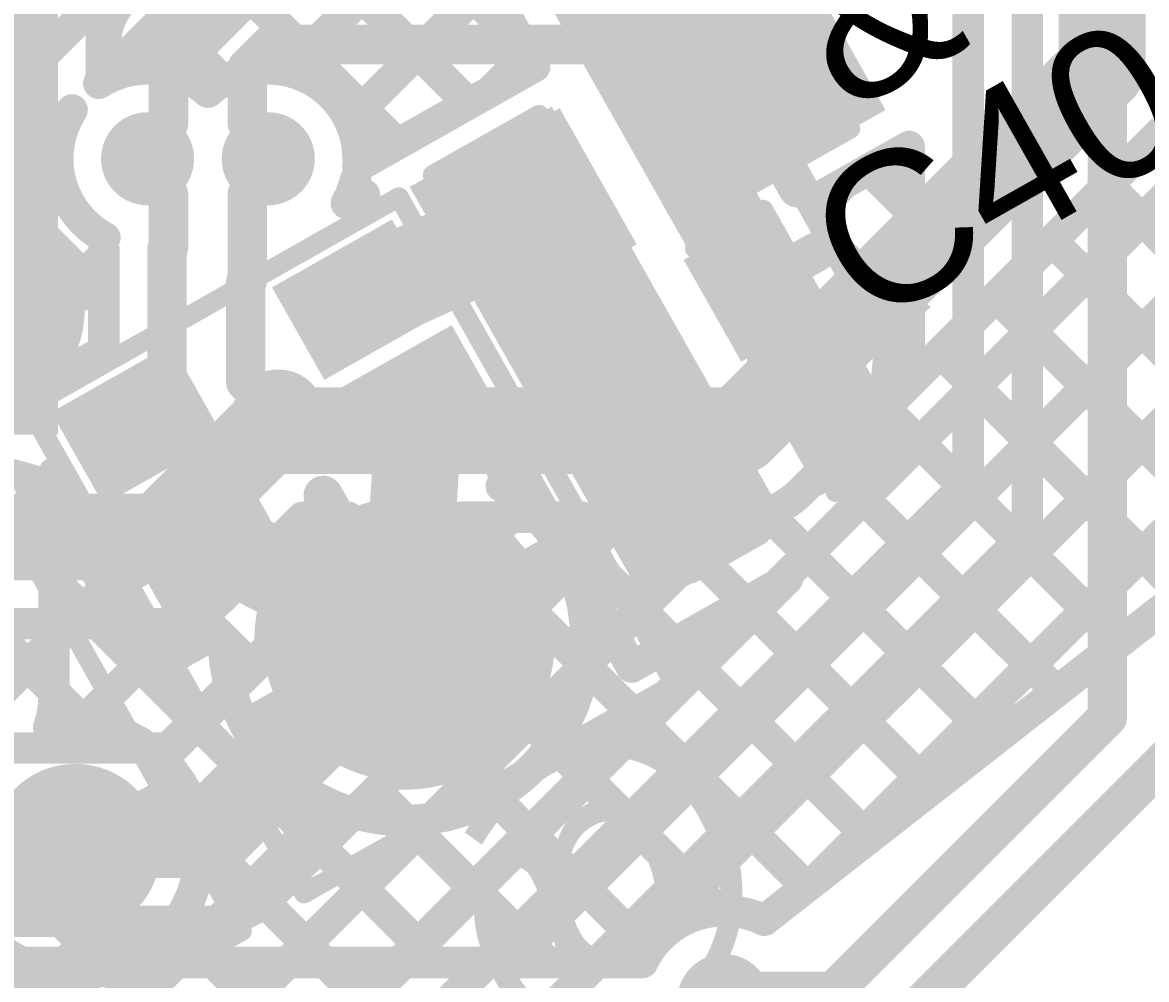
# Model space of a CAD drawing. Header units: millimetres. Extents: x -0.64 to 2.98, y -0.65 to 2.86.
# Drawn here: x 1.999 to 2.2843, y -0.2363 to 0.0066 of the extents above; entities that cross this region are included whole.
import ezdxf

# ---------------------------------------------------------------- set-up
doc = ezdxf.new("R2010")
doc.units = ezdxf.units.MM
doc.header["$MEASUREMENT"] = 0
for name, color, linetype in [('BottomLayer', 5, 'Continuous'), ('BottomOverlay', 54, 'Continuous'), ('BottomSolder', 6, 'Continuous'), ('Mechanical2', 216, 'Continuous'), ('PadHoleLayer', 156, 'Continuous'), ('TopLayer', 1, 'Continuous'), ('TopOverlay', 2, 'Continuous'), ('TopPaste', 8, 'Continuous'), ('TopSolder', 216, 'Continuous'), ('ViaHoleLayer', 16, 'Continuous')]:
    doc.layers.add(name, color=color, linetype=linetype)
doc.styles.add('Arial', font='', dxfattribs={"height": 0.2})
doc.styles.get('Arial').set_extended_font_data('Arial')

# ---------------------------------------------------------------- blocks, each defined once
blk = doc.blocks.new('SPH8878LR5H_1_73')
at = {"layer": 'BottomSolder'}
h = blk.add_hatch(color=6, dxfattribs=at)
edge = h.paths.add_edge_path()
edge.add_arc((0, -0.04043), 0.004, 0, 360)
at = {"layer": 'PadHoleLayer'}
h = blk.add_hatch(color=156, dxfattribs=at)
edge = h.paths.add_edge_path()
edge.add_arc((0, -0.04043), 0.02018, 0, 360)
at = {"layer": 'TopLayer'}
for points in [[(-0.04567, 0.04992), (-0.0187, 0.04992), (-0.0187, 0.03095), (-0.04567, 0.03095)], [(0.0187, 0.04992), (0.04567, 0.04992), (0.04567, 0.03095), (0.0187, 0.03095)], [(-0.04567, 0.01913), (-0.0187, 0.01913), (-0.0187, -0.00146), (-0.04567, -0.00146)], [(0.0187, 0.01913), (0.04567, 0.01913), (0.04567, -0.00146), (0.0187, -0.00146)]]:
    blk.add_hatch(color=1, dxfattribs=at).paths.add_polyline_path(points)
h = blk.add_hatch(color=1, dxfattribs=at)
edge = h.paths.add_edge_path()
edge.add_arc((0, 0.02464), 0.00787, 0, 360)
h = blk.add_hatch(color=1, dxfattribs=at)
edge = h.paths.add_edge_path()
edge.add_arc((0, -0.04043), 0.03199, 0, 360)
at = {"layer": 'TopPaste'}
for points in [[(-0.04567, 0.04992), (-0.0187, 0.04992), (-0.0187, 0.03095), (-0.04567, 0.03095)], [(0.0187, 0.04992), (0.04567, 0.04992), (0.04567, 0.03095), (0.0187, 0.03095)], [(-0.04567, 0.01913), (-0.0187, 0.01913), (-0.0187, -0.00146), (-0.04567, -0.00146)], [(0.0187, 0.01913), (0.04567, 0.01913), (0.04567, -0.00146), (0.0187, -0.00146)]]:
    blk.add_hatch(color=8, dxfattribs=at).paths.add_polyline_path(points)
h = blk.add_hatch(color=8, dxfattribs=at)
edge = h.paths.add_edge_path()
edge.add_arc((0, 0.02464), 0.00787, 0, 360)
at = {"layer": 'TopSolder'}
for points in [[(-0.04967, 0.05392), (-0.0147, 0.05392), (-0.0147, 0.02695), (-0.04967, 0.02695)], [(0.0147, 0.05392), (0.04967, 0.05392), (0.04967, 0.02695), (0.0147, 0.02695)], [(-0.04967, 0.02313), (-0.0147, 0.02313), (-0.0147, -0.00546), (-0.04967, -0.00546)], [(0.0147, 0.02313), (0.04967, 0.02313), (0.04967, -0.00546), (0.0147, -0.00546)]]:
    blk.add_hatch(color=216, dxfattribs=at).paths.add_polyline_path(points)
h = blk.add_hatch(color=216, dxfattribs=at)
edge = h.paths.add_edge_path()
edge.add_arc((0, 0.02464), 0.01187, 0, 360)
h = blk.add_hatch(color=216, dxfattribs=at)
edge = h.paths.add_edge_path()
edge.add_arc((0, -0.04043), 0.03599, 0, 360)
at = {"layer": 'TopOverlay', "const_width": 0.005}
for points in [[(-0.054, 0.058), (-0.054, -0.084)], [(-0.054, 0.058), (0.054, 0.058)], [(0.054, 0.058), (0.054, -0.084)], [(-0.065, 0.046), (-0.06, 0.041)], [(-0.065, 0.046), (-0.065, 0.036)], [(-0.065, 0.036), (-0.06, 0.041)], [(-0.054, -0.084), (0.054, -0.084)]]:
    blk.add_lwpolyline(points, dxfattribs=at)
at = {"layer": 'TopOverlay', "const_width": 0.0025}
for points in [[(-0.05525, 0.058, 1), (-0.05275, 0.058, 1)], [(-0.05525, 0.058, 1), (-0.05275, 0.058, 1)], [(0.05275, 0.058, 1), (0.05525, 0.058, 1)], [(0.05275, 0.058, 1), (0.05525, 0.058, 1)], [(-0.06625, 0.046, 1), (-0.06375, 0.046, 1)], [(-0.06625, 0.046, 1), (-0.06375, 0.046, 1)], [(-0.06125, 0.041, 1), (-0.05875, 0.041, 1)], [(-0.06125, 0.041, 1), (-0.05875, 0.041, 1)], [(-0.06625, 0.036, 1), (-0.06375, 0.036, 1)], [(-0.06625, 0.036, 1), (-0.06375, 0.036, 1)], [(-0.05525, -0.084, 1), (-0.05275, -0.084, 1)], [(-0.05525, -0.084, 1), (-0.05275, -0.084, 1)], [(0.05275, -0.084, 1), (0.05525, -0.084, 1)], [(0.05275, -0.084, 1), (0.05525, -0.084, 1)]]:
    blk.add_lwpolyline(points, format="xyb", close=True, dxfattribs=at)
blk = doc.blocks.new('C___0402_224')
at = {"layer": 'TopLayer'}
for points in [[(-0.0275, -0.0125), (-0.0275, 0.0125), (-0.0095, 0.0125), (-0.0095, -0.0125)], [(0.0095, -0.0125), (0.0095, 0.0125), (0.0275, 0.0125), (0.0275, -0.0125)]]:
    blk.add_hatch(color=1, dxfattribs=at).paths.add_polyline_path(points)
at = {"layer": 'TopPaste'}
for points in [[(-0.0275, -0.0125), (-0.0275, 0.0125), (-0.0095, 0.0125), (-0.0095, -0.0125)], [(0.0095, -0.0125), (0.0095, 0.0125), (0.0275, 0.0125), (0.0275, -0.0125)]]:
    blk.add_hatch(color=8, dxfattribs=at).paths.add_polyline_path(points)
at = {"layer": 'TopSolder'}
for points in [[(-0.02986, -0.01486), (-0.02986, 0.01486), (-0.00714, 0.01486), (-0.00714, -0.01486)], [(0.00714, -0.01486), (0.00714, 0.01486), (0.02986, 0.01486), (0.02986, -0.01486)]]:
    blk.add_hatch(color=216, dxfattribs=at).paths.add_polyline_path(points)
at = {"layer": 'TopOverlay', "const_width": 0.005}
for points in [[(-0.031, 0.016), (-0.011, 0.016)], [(-0.031, 0.016), (-0.031, -0.016)], [(0.011, 0.016), (0.031, 0.016)], [(0.031, 0.016), (0.031, -0.016)], [(-0.031, -0.016), (-0.011, -0.016)], [(0.011, -0.016), (0.031, -0.016)]]:
    blk.add_lwpolyline(points, dxfattribs=at)
at = {"layer": 'TopOverlay', "const_width": 0.0025}
for points in [[(-0.03225, 0.016, 1), (-0.02975, 0.016, 1)], [(-0.03225, 0.016, 1), (-0.02975, 0.016, 1)], [(-0.01225, 0.016, 1), (-0.00975, 0.016, 1)], [(0.00975, 0.016, 1), (0.01225, 0.016, 1)], [(0.02975, 0.016, 1), (0.03225, 0.016, 1)], [(0.02975, 0.016, 1), (0.03225, 0.016, 1)], [(-0.03225, -0.016, 1), (-0.02975, -0.016, 1)], [(-0.03225, -0.016, 1), (-0.02975, -0.016, 1)], [(-0.01225, -0.016, 1), (-0.00975, -0.016, 1)], [(0.00975, -0.016, 1), (0.01225, -0.016, 1)], [(0.02975, -0.016, 1), (0.03225, -0.016, 1)], [(0.02975, -0.016, 1), (0.03225, -0.016, 1)]]:
    blk.add_lwpolyline(points, format="xyb", close=True, dxfattribs=at)
blk = doc.blocks.new('CAP_0402_225')
at = {"layer": 'TopLayer'}
for points in [[(-0.0275, -0.0125), (-0.0275, 0.0125), (-0.0095, 0.0125), (-0.0095, -0.0125)], [(0.0095, -0.0125), (0.0095, 0.0125), (0.0275, 0.0125), (0.0275, -0.0125)]]:
    blk.add_hatch(color=1, dxfattribs=at).paths.add_polyline_path(points)
at = {"layer": 'TopPaste'}
for points in [[(-0.0275, -0.0125), (-0.0275, 0.0125), (-0.0095, 0.0125), (-0.0095, -0.0125)], [(0.0095, -0.0125), (0.0095, 0.0125), (0.0275, 0.0125), (0.0275, -0.0125)]]:
    blk.add_hatch(color=8, dxfattribs=at).paths.add_polyline_path(points)
at = {"layer": 'TopSolder'}
for points in [[(-0.02986, -0.01486), (-0.02986, 0.01486), (-0.00714, 0.01486), (-0.00714, -0.01486)], [(0.00714, -0.01486), (0.00714, 0.01486), (0.02986, 0.01486), (0.02986, -0.01486)]]:
    blk.add_hatch(color=216, dxfattribs=at).paths.add_polyline_path(points)
at = {"layer": 'TopOverlay', "const_width": 0.005}
for points in [[(-0.031, 0.016), (-0.031, -0.016)], [(-0.031, 0.016), (-0.011, 0.016)], [(0.011, 0.016), (0.031, 0.016)], [(0.031, 0.016), (0.031, -0.016)], [(-0.031, -0.016), (-0.011, -0.016)], [(0.011, -0.016), (0.031, -0.016)]]:
    blk.add_lwpolyline(points, dxfattribs=at)
at = {"layer": 'TopOverlay', "const_width": 0.0025}
for points in [[(-0.03225, 0.016, 1), (-0.02975, 0.016, 1)], [(-0.03225, 0.016, 1), (-0.02975, 0.016, 1)], [(-0.01225, 0.016, 1), (-0.00975, 0.016, 1)], [(0.00975, 0.016, 1), (0.01225, 0.016, 1)], [(0.02975, 0.016, 1), (0.03225, 0.016, 1)], [(0.02975, 0.016, 1), (0.03225, 0.016, 1)], [(-0.03225, -0.016, 1), (-0.02975, -0.016, 1)], [(-0.03225, -0.016, 1), (-0.02975, -0.016, 1)], [(-0.01225, -0.016, 1), (-0.00975, -0.016, 1)], [(0.00975, -0.016, 1), (0.01225, -0.016, 1)], [(0.02975, -0.016, 1), (0.03225, -0.016, 1)], [(0.02975, -0.016, 1), (0.03225, -0.016, 1)]]:
    blk.add_lwpolyline(points, format="xyb", close=True, dxfattribs=at)
blk = doc.blocks.new('CAP_0603_226')
at = {"layer": 'TopLayer'}
for points in [[(-0.015, 0.0175), (-0.015, -0.0175), (-0.045, -0.0175), (-0.045, 0.0175)], [(0.045, 0.0175), (0.045, -0.0175), (0.015, -0.0175), (0.015, 0.0175)]]:
    blk.add_hatch(color=1, dxfattribs=at).paths.add_polyline_path(points)
at = {"layer": 'TopPaste'}
for points in [[(-0.015, 0.0175), (-0.015, -0.0175), (-0.045, -0.0175), (-0.045, 0.0175)], [(0.045, 0.0175), (0.045, -0.0175), (0.015, -0.0175), (0.015, 0.0175)]]:
    blk.add_hatch(color=8, dxfattribs=at).paths.add_polyline_path(points)
at = {"layer": 'TopSolder'}
for points in [[(-0.01264, 0.01986), (-0.01264, -0.01986), (-0.04736, -0.01986), (-0.04736, 0.01986)], [(0.04736, 0.01986), (0.04736, -0.01986), (0.01264, -0.01986), (0.01264, 0.01986)]]:
    blk.add_hatch(color=216, dxfattribs=at).paths.add_polyline_path(points)
at = {"layer": 'TopOverlay', "const_width": 0.005}
for points in [[(-0.049, 0.021), (-0.049, -0.021)], [(-0.049, 0.021), (-0.018, 0.021)], [(0.018, 0.021), (0.049, 0.021)], [(0.049, 0.021), (0.049, -0.021)], [(-0.049, -0.021), (-0.018, -0.021)], [(0.018, -0.021), (0.049, -0.021)]]:
    blk.add_lwpolyline(points, dxfattribs=at)
at = {"layer": 'TopOverlay', "const_width": 0.0025}
for points in [[(-0.05025, 0.021, 1), (-0.04775, 0.021, 1)], [(-0.05025, 0.021, 1), (-0.04775, 0.021, 1)], [(-0.01925, 0.021, 1), (-0.01675, 0.021, 1)], [(0.01675, 0.021, 1), (0.01925, 0.021, 1)], [(0.04775, 0.021, 1), (0.05025, 0.021, 1)], [(0.04775, 0.021, 1), (0.05025, 0.021, 1)], [(-0.05025, -0.021, 1), (-0.04775, -0.021, 1)], [(-0.05025, -0.021, 1), (-0.04775, -0.021, 1)], [(-0.01925, -0.021, 1), (-0.01675, -0.021, 1)], [(0.01675, -0.021, 1), (0.01925, -0.021, 1)], [(0.04775, -0.021, 1), (0.05025, -0.021, 1)], [(0.04775, -0.021, 1), (0.05025, -0.021, 1)]]:
    blk.add_lwpolyline(points, format="xyb", close=True, dxfattribs=at)
blk = doc.blocks.new('SPM0687LR5H_1_232')
at = {"layer": 'TopLayer'}
h = blk.add_hatch(color=1, dxfattribs=at)
edge = h.paths.add_edge_path()
edge.add_arc((0.0474, -0.06705), 0.01772, 0, 360)
at = {"layer": 'TopPaste'}
h = blk.add_hatch(color=8, dxfattribs=at)
edge = h.paths.add_edge_path()
edge.add_arc((0.0474, -0.06705), 0.01772, 0, 360)
at = {"layer": 'TopSolder'}
h = blk.add_hatch(color=216, dxfattribs=at)
edge = h.paths.add_edge_path()
edge.add_arc((0.0474, -0.06705), 0.02172, 0, 360)
at = {"layer": 'TopOverlay', "const_width": 0.005}
for points in [[(0.07402, 0.09591), (0.07402, -0.10591)], [(-0.07402, -0.10591), (0.07402, -0.10591)]]:
    blk.add_lwpolyline(points, dxfattribs=at)
at = {"layer": 'TopOverlay', "const_width": 0.0025}
blk.add_lwpolyline([(0.07277, -0.10591, 1), (0.07527, -0.10591, 1)], format="xyb", close=True, dxfattribs=at)
blk.add_lwpolyline([(0.07277, -0.10591, 1), (0.07527, -0.10591, 1)], format="xyb", close=True, dxfattribs=at)

msp = doc.modelspace()

# ---------------------------------------------------------------- hatches: boundary and pattern name
at = {"layer": 'BottomLayer'}
h = msp.add_hatch(color=5, dxfattribs=at)
edge = h.paths.add_edge_path()
edge.add_arc((2.03075, -0.028), 0.01181, 0, 360)
h = msp.add_hatch(color=5, dxfattribs=at)
edge = h.paths.add_edge_path()
edge.add_arc((2.06137, -0.028), 0.01181, 0, 360)
msp.add_hatch(color=5, dxfattribs=at).paths.add_polyline_path([(1.973, -0.098), (2.008, -0.098), (2.008, -0.023), (1.973, -0.023)])
h = msp.add_hatch(color=5, dxfattribs=at)
edge = h.paths.add_edge_path()
edge.add_arc((2.147, -0.097), 0.01181, 0, 360)
h = msp.add_hatch(color=5, dxfattribs=at)
edge = h.paths.add_edge_path()
edge.add_arc((2.177, -0.24169), 0.01181, 0, 360)
at = {"layer": 'BottomSolder'}
h = msp.add_hatch(color=6, dxfattribs=at)
edge = h.paths.add_edge_path()
edge.add_arc((2.03075, -0.028), 0.00791, 0, 360)
h = msp.add_hatch(color=6, dxfattribs=at)
edge = h.paths.add_edge_path()
edge.add_arc((2.06137, -0.028), 0.00791, 0, 360)
h = msp.add_hatch(color=6, dxfattribs=at)
edge = h.paths.add_edge_path()
edge.add_arc((2.147, -0.097), 0.00791, 0, 360)
h = msp.add_hatch(color=6, dxfattribs=at)
edge = h.paths.add_edge_path()
edge.add_arc((2.177, -0.24169), 0.00791, 0, 360)
at = {"layer": 'TopLayer'}
for points in [[(2.16689, -0.04457), (2.21803, -0.01563), (2.17817, 0.05481), (2.12703, 0.02587)], [(2.203, -0.113), (2.22235, -0.10205), (2.14441, 0.03571), (2.12506, 0.02476)], [(2.15776, -0.14205), (2.19379, -0.12166), (2.13331, -0.01475), (2.09727, -0.03514)]]:
    msp.add_hatch(color=1, dxfattribs=at).paths.add_polyline_path(points)
h = msp.add_hatch(color=1, dxfattribs=at)
edge = h.paths.add_edge_path()
edge.add_arc((2.03075, -0.028), 0.01181, 0, 360)
h = msp.add_hatch(color=1, dxfattribs=at)
edge = h.paths.add_edge_path()
edge.add_arc((2.06137, -0.028), 0.01181, 0, 360)
h = msp.add_hatch(color=1, dxfattribs=at)
edge = h.paths.add_edge_path()
edge.add_arc((2.147, -0.097), 0.01181, 0, 360)
h = msp.add_hatch(color=1, dxfattribs=at)
edge = h.paths.add_edge_path()
edge.add_arc((2.177, -0.24169), 0.01181, 0, 360)
at = {"layer": 'TopSolder'}
h = msp.add_hatch(color=216, dxfattribs=at)
edge = h.paths.add_edge_path()
edge.add_arc((2.03075, -0.028), 0.00791, 0, 360)
h = msp.add_hatch(color=216, dxfattribs=at)
edge = h.paths.add_edge_path()
edge.add_arc((2.06137, -0.028), 0.00791, 0, 360)
h = msp.add_hatch(color=216, dxfattribs=at)
edge = h.paths.add_edge_path()
edge.add_arc((2.147, -0.097), 0.00791, 0, 360)
h = msp.add_hatch(color=216, dxfattribs=at)
edge = h.paths.add_edge_path()
edge.add_arc((2.177, -0.24169), 0.00791, 0, 360)
at = {"layer": 'ViaHoleLayer'}
h = msp.add_hatch(color=16, dxfattribs=at)
edge = h.paths.add_edge_path()
edge.add_arc((2.03075, -0.028), 0.00591, 0, 360)
h = msp.add_hatch(color=16, dxfattribs=at)
edge = h.paths.add_edge_path()
edge.add_arc((2.06137, -0.028), 0.00591, 0, 360)
h = msp.add_hatch(color=16, dxfattribs=at)
edge = h.paths.add_edge_path()
edge.add_arc((2.147, -0.097), 0.00591, 0, 360)
h = msp.add_hatch(color=16, dxfattribs=at)
edge = h.paths.add_edge_path()
edge.add_arc((2.177, -0.24169), 0.00591, 0, 360)

# ---------------------------------------------------------------- linework, layer by layer
at = {"layer": 'BottomLayer'}
for points, const_width in [([(1.997, -0.04203), (1.997, 0.362)], 0.022), ([(2.019, -0.00845), (2.019, 0.336)], 0.008), ([(2.18628, 0.001), (2.29369, 0.1084)], 0.01), ([(2.273, -0.005), (2.273, 0.046)], 0.022), ([(2.03606, 0.00124), (2.05364, 0.01881)], 0.01), ([(2.03606, -0.019), (2.03606, 0.00124)], 0.01), ([(2.05606, -0.00486), (2.06192, 0.001)], 0.01), ([(2.06192, 0.001), (2.18628, 0.001)], 0.01), ([(2.181, -0.097), (2.273, -0.005)], 0.022), ([(2.02006, -0.00785), (2.02006, 0.00124)], 0.008), ([(2.05606, -0.019), (2.05606, -0.00486)], 0.01), ([(2.03075, -0.02431), (2.03606, -0.019)], 0.01), ([(2.05606, -0.019), (2.06137, -0.02431)], 0.01), ([(2.1966, -0.11252), (2.28852, -0.0206)], 0.008), ([(2.03075, -0.028), (2.03075, -0.02431)], 0.01), ([(2.06137, -0.028), (2.06137, -0.02431)], 0.01), ([(2.09464, -0.232), (2.29968, -0.02695)], 0.008), ([(2.2744, -0.03472), (2.33826, -0.09858)], 0.008), ([(2.12292, -0.232), (2.30756, -0.04736)], 0.008), ([(2.26025, -0.04886), (2.32417, -0.11278)], 0.008), ([(2.24611, -0.063), (2.30908, -0.12597)], 0.008), ([(2.15121, -0.232), (2.31842, -0.06478)], 0.008), ([(2.23197, -0.07714), (2.29322, -0.13839)], 0.008), ([(2.2008, -0.2107), (2.3319, -0.0796)], 0.008), ([(2.034, -0.124), (2.061, -0.097)], 0.022), ([(2.061, -0.097), (2.147, -0.097)], 0.022), ([(2.147, -0.097), (2.181, -0.097)], 0.022), ([(2.21783, -0.09129), (2.27735, -0.15081)], 0.008), ([(2.20368, -0.10543), (2.26148, -0.16322)], 0.008), ([(1.95074, -0.124), (2.034, -0.124)], 0.022), ([(2.18787, -0.1179), (2.24561, -0.17564)], 0.008), ([(2.0496, -0.13952), (2.07011, -0.119)], 0.008), ([(2.06635, -0.232), (2.17935, -0.119)], 0.008), ([(2.07011, -0.119), (2.08161, -0.119)], 0.008), ([(2.11039, -0.119), (2.14097, -0.119)], 0.008), ([(2.11797, -0.12382), (2.12278, -0.119)], 0.008), ([(2.12899, -0.14108), (2.15053, -0.11954)], 0.008), ([(2.1324, -0.119), (2.21387, -0.20047)], 0.008), ([(2.15303, -0.119), (2.181, -0.119)], 0.008), ([(2.16069, -0.119), (2.22974, -0.18805)], 0.008), ([(2.18724, -0.2213), (2.318, -0.119)], 0.008), ([(2.08114, -0.12374), (2.096, -0.15)], 0.01), ([(2.05883, -0.13028), (2.06474, -0.13619)], 0.008), ([(2.096, -0.15), (2.12226, -0.13514)], 0.01), ([(2.04643, -0.19957), (2.096, -0.15)], 0.022), ([(2.04391, -0.14364), (2.05758, -0.15731)], 0.008), ([(1.974, -0.146), (2.034, -0.146)], 0.008), ([(1.98075, -0.17618), (2.01093, -0.146)], 0.008), ([(1.9897, -0.146), (2.02127, -0.17757)], 0.008), ([(2.00764, -0.17757), (2.04007, -0.14515)], 0.008), ([(2.01798, -0.146), (2.04343, -0.17145)], 0.008), ([(2.12975, -0.14463), (2.198, -0.21288)], 0.008), ([(2.096, -0.15), (2.11086, -0.17626)], 0.01), ([(2.03593, -0.17757), (2.06186, -0.15164)], 0.008), ([(2.03731, -0.17757), (2.06195, -0.15294)], 0.008), ([(2.12497, -0.16813), (2.17575, -0.21891)], 0.008), ([(1.98198, -0.17757), (2.03731, -0.17757)], 0.008), ([(2.10981, -0.18126), (2.15785, -0.2293)], 0.008), ([(2.06202, -0.21509), (2.09306, -0.18405)], 0.008), ([(2.08869, -0.18842), (2.13227, -0.232)], 0.008), ([(1.95583, -0.19957), (2.04643, -0.19957)], 0.022), ([(2.07455, -0.20257), (2.10398, -0.232)], 0.008), ([(2.06033, -0.21663), (2.0757, -0.232)], 0.008), ([(1.98198, -0.22157), (2.04643, -0.22157)], 0.008), ([(2.0087, -0.22157), (2.01913, -0.232)], 0.008), ([(2.00979, -0.232), (2.02021, -0.22157)], 0.008), ([(2.03699, -0.22157), (2.04741, -0.232)], 0.008), ([(2.03807, -0.232), (2.0486, -0.22147)], 0.008), ([(1.96663, -0.232), (2.15635, -0.232)], 0.008)]:
    msp.add_lwpolyline(points, dxfattribs=dict(at, const_width=const_width))
at = {"layer": 'BottomLayer', "const_width": 0.008}
for points in [[(2.02006, 0.00124, -0.199231), (2.02476, 0.01256)], [(2.02006, 0.00124, -0.198912), (2.02475, 0.01255)], [(2.1966, -0.11252, -0.199566), (2.181, -0.119)], [(2.19656, -0.11256, -0.198912), (2.181, -0.119)], [(2.06195, -0.15294, -0.293518), (2.07917, -0.12025)], [(2.06195, -0.15294, -0.293518), (2.07917, -0.12025)], [(2.11039, -0.119, -0.291943), (2.13018, -0.15)], [(2.11039, -0.119, -0.291943), (2.13018, -0.15)], [(2.15303, -0.119, -0.13453), (2.14097, -0.119)], [(2.0496, -0.13952, -0.199566), (2.034, -0.146)], [(2.04956, -0.13956, -0.198912), (2.034, -0.146)], [(2.13018, -0.15, -0.270289), (2.11283, -0.17975)], [(2.13018, -0.15, -0.270289), (2.11283, -0.17975)], [(2.11283, -0.17975, -0.151377), (2.09306, -0.18405)], [(2.11283, -0.17975, -0.151377), (2.09306, -0.18405)], [(2.06202, -0.21509, -0.199566), (2.04643, -0.22157)], [(2.06198, -0.21513, -0.198912), (2.04643, -0.22157)], [(2.15635, -0.232, -0.422044), (2.18724, -0.2213)]]:
    msp.add_lwpolyline(points, format="xyb", dxfattribs=at)
at = {"layer": 'BottomLayer'}
for points, const_width in [([(2.03356, 0.00124, 1), (2.03856, 0.00124, 1)], 0.005), ([(2.03356, 0.00124, 1), (2.03856, 0.00124, 1)], 0.005), ([(2.05942, 0.001, 1), (2.06442, 0.001, 1)], 0.005), ([(2.05942, 0.001, 1), (2.06442, 0.001, 1)], 0.005), ([(2.18378, 0.001, 1), (2.18878, 0.001, 1)], 0.005), ([(2.18378, 0.001, 1), (2.18878, 0.001, 1)], 0.005), ([(2.2675, -0.005, 1), (2.2785, -0.005, 1)], 0.011), ([(2.2675, -0.005, 1), (2.2785, -0.005, 1)], 0.011), ([(2.01806, 0.00124, 1), (2.02206, 0.00124, 1)], 0.004), ([(2.01806, 0.00124, 1), (2.02206, 0.00124, 1)], 0.004), ([(2.01806, 0.00124, 1), (2.02206, 0.00124, 1)], 0.004), ([(2.05356, -0.00486, 1), (2.05856, -0.00486, 1)], 0.005), ([(2.05356, -0.00486, 1), (2.05856, -0.00486, 1)], 0.005), ([(2.017, -0.00845, 1), (2.021, -0.00845, 1)], 0.004), ([(2.01806, -0.00785, 1), (2.02206, -0.00785, 1)], 0.004), ([(2.03356, -0.019, 1), (2.03856, -0.019, 1)], 0.005), ([(2.03356, -0.019, 1), (2.03856, -0.019, 1)], 0.005), ([(2.05356, -0.019, 1), (2.05856, -0.019, 1)], 0.005), ([(2.05356, -0.019, 1), (2.05856, -0.019, 1)], 0.005), ([(2.02825, -0.02431, 1), (2.03325, -0.02431, 1)], 0.005), ([(2.02825, -0.02431, 1), (2.03325, -0.02431, 1)], 0.005), ([(2.05887, -0.02431, 1), (2.06387, -0.02431, 1)], 0.005), ([(2.05887, -0.02431, 1), (2.06387, -0.02431, 1)], 0.005), ([(2.02825, -0.028, 1), (2.03325, -0.028, 1)], 0.005), ([(2.05887, -0.028, 1), (2.06387, -0.028, 1)], 0.005), ([(1.9915, -0.04203, 1), (2.0025, -0.04203, 1)], 0.011), ([(2.2724, -0.03472, 1), (2.2764, -0.03472, 1)], 0.004), ([(2.25825, -0.04886, 1), (2.26225, -0.04886, 1)], 0.004), ([(2.24411, -0.063, 1), (2.24811, -0.063, 1)], 0.004), ([(2.22997, -0.07714, 1), (2.23397, -0.07714, 1)], 0.004), ([(2.0555, -0.097, 1), (2.0665, -0.097, 1)], 0.011), ([(2.0555, -0.097, 1), (2.0665, -0.097, 1)], 0.011), ([(2.1415, -0.097, 1), (2.1525, -0.097, 1)], 0.011), ([(2.1415, -0.097, 1), (2.1525, -0.097, 1)], 0.011), ([(2.1755, -0.097, 1), (2.1865, -0.097, 1)], 0.011), ([(2.1755, -0.097, 1), (2.1865, -0.097, 1)], 0.011), ([(2.21583, -0.09129, 1), (2.21983, -0.09129, 1)], 0.004), ([(2.20168, -0.10543, 1), (2.20568, -0.10543, 1)], 0.004), ([(2.19456, -0.11256, 1), (2.19856, -0.11256, 1)], 0.004), ([(2.1946, -0.11252, 1), (2.1986, -0.11252, 1)], 0.004), ([(2.1946, -0.11252, 1), (2.1986, -0.11252, 1)], 0.004), ([(2.0285, -0.124, 1), (2.0395, -0.124, 1)], 0.011), ([(2.0285, -0.124, 1), (2.0395, -0.124, 1)], 0.011), ([(2.18587, -0.1179, 1), (2.18987, -0.1179, 1)], 0.004), ([(2.06811, -0.119, 1), (2.07211, -0.119, 1)], 0.004), ([(2.06811, -0.119, 1), (2.07211, -0.119, 1)], 0.004), ([(2.07717, -0.12025, 1), (2.08117, -0.12025, 1)], 0.004), ([(2.07717, -0.12025, 1), (2.08117, -0.12025, 1)], 0.004), ([(2.07961, -0.119, 1), (2.08361, -0.119, 1)], 0.004), ([(2.10839, -0.119, 1), (2.11239, -0.119, 1)], 0.004), ([(2.10839, -0.119, 1), (2.11239, -0.119, 1)], 0.004), ([(2.10839, -0.119, 1), (2.11239, -0.119, 1)], 0.004), ([(2.12079, -0.119, 1), (2.12479, -0.119, 1)], 0.004), ([(2.1304, -0.119, 1), (2.1344, -0.119, 1)], 0.004), ([(2.13897, -0.119, 1), (2.14297, -0.119, 1)], 0.004), ([(2.13897, -0.119, 1), (2.14297, -0.119, 1)], 0.004), ([(2.14853, -0.11954, 1), (2.15253, -0.11954, 1)], 0.004), ([(2.15103, -0.119, 1), (2.15503, -0.119, 1)], 0.004), ([(2.15103, -0.119, 1), (2.15503, -0.119, 1)], 0.004), ([(2.15869, -0.119, 1), (2.16269, -0.119, 1)], 0.004), ([(2.17735, -0.119, 1), (2.18135, -0.119, 1)], 0.004), ([(2.179, -0.119, 1), (2.183, -0.119, 1)], 0.004), ([(2.179, -0.119, 1), (2.183, -0.119, 1)], 0.004), ([(2.179, -0.119, 1), (2.183, -0.119, 1)], 0.004), ([(2.07864, -0.12374, 1), (2.08364, -0.12374, 1)], 0.005), ([(2.11597, -0.12382, 1), (2.11997, -0.12382, 1)], 0.004), ([(2.05683, -0.13028, 1), (2.06083, -0.13028, 1)], 0.004), ([(2.11976, -0.13514, 1), (2.12476, -0.13514, 1)], 0.005), ([(2.06274, -0.13619, 1), (2.06674, -0.13619, 1)], 0.004), ([(2.04756, -0.13956, 1), (2.05156, -0.13956, 1)], 0.004), ([(2.0476, -0.13952, 1), (2.0516, -0.13952, 1)], 0.004), ([(2.0476, -0.13952, 1), (2.0516, -0.13952, 1)], 0.004), ([(2.04191, -0.14364, 1), (2.04591, -0.14364, 1)], 0.004), ([(2.0905, -0.15, 1), (2.1015, -0.15, 1)], 0.011), ([(2.12699, -0.14108, 1), (2.13099, -0.14108, 1)], 0.004), ([(2.00893, -0.146, 1), (2.01293, -0.146, 1)], 0.004), ([(2.01598, -0.146, 1), (2.01998, -0.146, 1)], 0.004), ([(2.032, -0.146, 1), (2.036, -0.146, 1)], 0.004), ([(2.032, -0.146, 1), (2.036, -0.146, 1)], 0.004), ([(2.032, -0.146, 1), (2.036, -0.146, 1)], 0.004), ([(2.03807, -0.14515, 1), (2.04207, -0.14515, 1)], 0.004), ([(2.12775, -0.14463, 1), (2.13175, -0.14463, 1)], 0.004), ([(2.0935, -0.15, 1), (2.0985, -0.15, 1)], 0.005), ([(2.0935, -0.15, 1), (2.0985, -0.15, 1)], 0.005), ([(2.0935, -0.15, 1), (2.0985, -0.15, 1)], 0.005), ([(2.05986, -0.15164, 1), (2.06386, -0.15164, 1)], 0.004), ([(2.12818, -0.15, 1), (2.13218, -0.15, 1)], 0.004), ([(2.12818, -0.15, 1), (2.13218, -0.15, 1)], 0.004), ([(2.12818, -0.15, 1), (2.13218, -0.15, 1)], 0.004), ([(2.12818, -0.15, 1), (2.13218, -0.15, 1)], 0.004), ([(2.27535, -0.15081, 1), (2.27935, -0.15081, 1)], 0.004), ([(2.05995, -0.15294, 1), (2.06395, -0.15294, 1)], 0.004), ([(2.05995, -0.15294, 1), (2.06395, -0.15294, 1)], 0.004), ([(2.05995, -0.15294, 1), (2.06395, -0.15294, 1)], 0.004), ([(2.05558, -0.15731, 1), (2.05958, -0.15731, 1)], 0.004), ([(2.25948, -0.16322, 1), (2.26348, -0.16322, 1)], 0.004), ([(2.12297, -0.16813, 1), (2.12697, -0.16813, 1)], 0.004), ([(2.04143, -0.17145, 1), (2.04543, -0.17145, 1)], 0.004), ([(2.00564, -0.17757, 1), (2.00964, -0.17757, 1)], 0.004), ([(2.01927, -0.17757, 1), (2.02327, -0.17757, 1)], 0.004), ([(2.03393, -0.17757, 1), (2.03793, -0.17757, 1)], 0.004), ([(2.03531, -0.17757, 1), (2.03931, -0.17757, 1)], 0.004), ([(2.03531, -0.17757, 1), (2.03931, -0.17757, 1)], 0.004), ([(2.10836, -0.17626, 1), (2.11336, -0.17626, 1)], 0.005), ([(2.24361, -0.17564, 1), (2.24761, -0.17564, 1)], 0.004), ([(2.11083, -0.17975, 1), (2.11483, -0.17975, 1)], 0.004), ([(2.11083, -0.17975, 1), (2.11483, -0.17975, 1)], 0.004), ([(2.11083, -0.17975, 1), (2.11483, -0.17975, 1)], 0.004), ([(2.11083, -0.17975, 1), (2.11483, -0.17975, 1)], 0.004), ([(2.10781, -0.18126, 1), (2.11181, -0.18126, 1)], 0.004), ([(2.09106, -0.18405, 1), (2.09506, -0.18405, 1)], 0.004), ([(2.09106, -0.18405, 1), (2.09506, -0.18405, 1)], 0.004), ([(2.09106, -0.18405, 1), (2.09506, -0.18405, 1)], 0.004), ([(2.08669, -0.18842, 1), (2.09069, -0.18842, 1)], 0.004), ([(2.22774, -0.18805, 1), (2.23174, -0.18805, 1)], 0.004), ([(2.04093, -0.19957, 1), (2.05193, -0.19957, 1)], 0.011), ([(2.04093, -0.19957, 1), (2.05193, -0.19957, 1)], 0.011), ([(2.21187, -0.20047, 1), (2.21587, -0.20047, 1)], 0.004), ([(2.07255, -0.20257, 1), (2.07655, -0.20257, 1)], 0.004), ([(2.1988, -0.2107, 1), (2.2028, -0.2107, 1)], 0.004), ([(2.06002, -0.21509, 1), (2.06402, -0.21509, 1)], 0.004), ([(2.06002, -0.21509, 1), (2.06402, -0.21509, 1)], 0.004), ([(2.196, -0.21288, 1), (2.2, -0.21288, 1)], 0.004), ([(2.05833, -0.21663, 1), (2.06233, -0.21663, 1)], 0.004), ([(2.05998, -0.21513, 1), (2.06398, -0.21513, 1)], 0.004), ([(2.17375, -0.21891, 1), (2.17775, -0.21891, 1)], 0.004), ([(2.0067, -0.22157, 1), (2.0107, -0.22157, 1)], 0.004), ([(2.01821, -0.22157, 1), (2.02221, -0.22157, 1)], 0.004), ([(2.03499, -0.22157, 1), (2.03899, -0.22157, 1)], 0.004), ([(2.04443, -0.22157, 1), (2.04843, -0.22157, 1)], 0.004), ([(2.04443, -0.22157, 1), (2.04843, -0.22157, 1)], 0.004), ([(2.04443, -0.22157, 1), (2.04843, -0.22157, 1)], 0.004), ([(2.0466, -0.22147, 1), (2.0506, -0.22147, 1)], 0.004), ([(2.18524, -0.2213, 1), (2.18924, -0.2213, 1)], 0.004), ([(2.18524, -0.2213, 1), (2.18924, -0.2213, 1)], 0.004), ([(2.15585, -0.2293, 1), (2.15985, -0.2293, 1)], 0.004), ([(2.00779, -0.232, 1), (2.01179, -0.232, 1)], 0.004), ([(2.01713, -0.232, 1), (2.02113, -0.232, 1)], 0.004), ([(2.03607, -0.232, 1), (2.04007, -0.232, 1)], 0.004), ([(2.04541, -0.232, 1), (2.04941, -0.232, 1)], 0.004), ([(2.06435, -0.232, 1), (2.06835, -0.232, 1)], 0.004), ([(2.0737, -0.232, 1), (2.0777, -0.232, 1)], 0.004), ([(2.09264, -0.232, 1), (2.09664, -0.232, 1)], 0.004), ([(2.10198, -0.232, 1), (2.10598, -0.232, 1)], 0.004), ([(2.12092, -0.232, 1), (2.12492, -0.232, 1)], 0.004), ([(2.13027, -0.232, 1), (2.13427, -0.232, 1)], 0.004), ([(2.14921, -0.232, 1), (2.15321, -0.232, 1)], 0.004), ([(2.15435, -0.232, 1), (2.15835, -0.232, 1)], 0.004), ([(2.15435, -0.232, 1), (2.15835, -0.232, 1)], 0.004)]:
    msp.add_lwpolyline(points, format="xyb", close=True, dxfattribs=dict(at, const_width=const_width))
at = {"layer": 'Mechanical2', "const_width": 0.01}
msp.add_lwpolyline([(1.75783, 2.80917, -6.230382), (0.64896, 2.81029)], format="xyb", dxfattribs=at)
at = {"layer": 'TopLayer'}
for points, const_width in [([(2.27431, -0.16981), (2.27431, 0.13638)], 0.01), ([(2.06634, -0.00574), (2.16977, 0.09769)], 0.008), ([(2.03756, -0.00623), (2.12516, 0.08136)], 0.008), ([(2.056, 0.07054), (2.12628, 0.00026)], 0.008), ([(2.056, 0.04226), (2.11227, -0.01402)], 0.008), ([(1.97, -0.036), (2.041, 0.035)], 0.008), ([(2.11007, 0.02892), (2.129, -0.00455)], 0.008), ([(2.01837, -0.00884), (2.0516, 0.02439)], 0.008), ([(2.254, -0.12284), (2.254, 0.02384)], 0.008), ([(2.04859, 0.02138), (2.09421, -0.02424)], 0.008), ([(2.08203, -0.01833), (2.11701, 0.01665)], 0.008), ([(2.239, -0.11), (2.239, 0.011)], 0.008), ([(2.03445, 0.00724), (2.04995, -0.00826)], 0.008), ([(2.11771, -0.01094), (2.12723, -0.00142)], 0.008), ([(2.0841, -0.02995), (2.129, -0.00455)], 0.008), ([(2.18222, -0.01145), (2.19576, -0.03539)], 0.01), ([(1.98695, -0.04026), (2.01159, -0.01562)], 0.008), ([(2.19926, -0.03889), (2.224, -0.02489)], 0.008), ([(2.224, -0.08263), (2.224, -0.02489)], 0.008), ([(2.21378, -0.03067), (2.224, -0.04089)], 0.008), ([(1.99202, -0.03519), (2.01966, -0.06282)], 0.008), ([(1.99929, -0.04451), (2.00898, -0.03481)], 0.008), ([(2.20057, -0.04121), (2.20763, -0.03415)], 0.008), ([(2.03606, -0.05051), (2.03606, -0.037)], 0.01), ([(2.05606, -0.0588), (2.05606, -0.037)], 0.01), ([(2.08119, -0.03929), (2.08579, -0.03719)], 0.008), ([(2.19926, -0.03889), (2.224, -0.08263)], 0.008), ([(2.08419, -0.06377), (2.11346, -0.05036)], 0.025), ([(2.21079, -0.05928), (2.224, -0.04607)], 0.008), ([(2.03566, -0.05092), (2.03606, -0.05051)], 0.01), ([(2.01044, -0.06164), (2.01966, -0.05242)], 0.008), ([(2.01966, -0.07645), (2.01966, -0.05092)], 0.008), ([(2.03566, -0.08307), (2.03566, -0.05092)], 0.01), ([(2.184, -0.061), (2.20054, -0.05164)], 0.01), ([(2.20647, -0.05165), (2.224, -0.06917)], 0.008), ([(2.05566, -0.0592), (2.05606, -0.0588)], 0.01), ([(2.05566, -0.08463), (2.05566, -0.0592)], 0.01), ([(1.985, -0.066), (2.00681, -0.066)], 0.01), ([(2.007, -0.0839), (2.01897, -0.07713)], 0.008), ([(2.02817, -0.09056), (2.03566, -0.08307)], 0.01), ([(2.05566, -0.08463), (2.06396, -0.09294)], 0.01), ([(2.096, -0.15), (2.09975, -0.09127)], 0.022), ([(2.204, -0.095), (2.22054, -0.08564)], 0.01), ([(2.02817, -0.09547), (2.02817, -0.09056)], 0.01), ([(2.06396, -0.09337), (2.06396, -0.09294)], 0.01), ([(2.12432, -0.10528), (2.1536, -0.15704)], 0.008), ([(2.007, -0.16469), (2.007, -0.10778)], 0.008), ([(2.007, -0.10778), (2.01045, -0.11388)], 0.008), ([(2.12077, -0.10736), (2.13165, -0.11825)], 0.008), ([(2.05069, -0.29831), (2.239, -0.11)], 0.008), ([(2.07532, -0.11346), (2.096, -0.15)], 0.01), ([(2.00784, -0.11535), (2.03177, -0.15764)], 0.008), ([(2.04372, -0.12296), (2.096, -0.15)], 0.022), ([(2.02329, -0.13453), (2.04372, -0.12296)], 0.01), ([(2.05884, -0.318), (2.254, -0.12284)], 0.008), ([(2.096, -0.15), (2.13254, -0.12932)], 0.01), ([(2.007, -0.13502), (2.09988, -0.2279)], 0.008), ([(2.04447, -0.28331), (2.19309, -0.13469)], 0.008), ([(2.1536, -0.15704), (2.19309, -0.13469)], 0.008), ([(2.007, -0.14993), (2.02003, -0.1369)], 0.008), ([(2.04332, -0.28331), (2.19045, -0.13619)], 0.008), ([(2.03177, -0.15764), (2.04663, -0.14924)], 0.008), ([(2.05946, -0.17068), (2.096, -0.15)], 0.01), ([(2.096, -0.15), (2.11668, -0.18654)], 0.01), ([(2.14147, -0.15688), (2.14916, -0.14919)], 0.008), ([(2.16436, -0.15095), (2.1706, -0.15719)], 0.008), ([(2.01361, -0.17161), (2.03025, -0.15496)], 0.008), ([(2.14154, -0.15642), (2.15645, -0.17133)], 0.008), ([(2.007, -0.1633), (2.01543, -0.17173)], 0.008), ([(2.0337, -0.1798), (2.05158, -0.16192)], 0.008), ([(2.20481, -0.23931), (2.27431, -0.16981)], 0.01), ([(2.20026, -0.26932), (2.29431, -0.17527)], 0.01), ([(2.13348, -0.17665), (2.14231, -0.18548)], 0.008), ([(2.04369, -0.1981), (2.06144, -0.18034)], 0.008), ([(2.0124, -0.2033), (2.03652, -0.18965)], 0.01), ([(1.98675, -0.28331), (2.07782, -0.19224)], 0.008), ([(2.1186, -0.19005), (2.12817, -0.19962)], 0.008), ([(1.97335, -0.20073), (2.0124, -0.2033)], 0.022), ([(2.01504, -0.28331), (2.10288, -0.19547)], 0.008), ([(2.09625, -0.19599), (2.11403, -0.21376)], 0.008), ([(2.04397, -0.20027), (2.08574, -0.24204)], 0.008), ([(2.0124, -0.2033), (2.02605, -0.22742)], 0.01), ([(2.03776, -0.22235), (2.0716, -0.25619)], 0.008), ([(1.99033, -0.23148), (2.04216, -0.28331)], 0.008), ([(1.95847, -0.28331), (2.0072, -0.23459)], 0.008), ([(2.02097, -0.23384), (2.05746, -0.27033)], 0.008), ([(2.177, -0.24169), (2.17938, -0.23931)], 0.01), ([(2.17938, -0.23931), (2.20481, -0.23931)], 0.01)]:
    msp.add_lwpolyline(points, dxfattribs=dict(at, const_width=const_width))
for points, const_width in [([(2.03245, 0.00724, 1), (2.03645, 0.00724, 1)], 0.004), ([(2.12428, 0.00026, 1), (2.12828, 0.00026, 1)], 0.004), ([(2.12523, -0.00142, 1), (2.12923, -0.00142, 1)], 0.004), ([(2.03556, -0.00623, 1), (2.03956, -0.00623, 1)], 0.004), ([(2.06434, -0.00574, 1), (2.06834, -0.00574, 1)], 0.004), ([(2.127, -0.00455, 1), (2.131, -0.00455, 1)], 0.004), ([(2.127, -0.00455, 1), (2.131, -0.00455, 1)], 0.004), ([(2.01637, -0.00884, 1), (2.02037, -0.00884, 1)], 0.004), ([(2.01637, -0.00884, 1), (2.02037, -0.00884, 1)], 0.004), ([(2.04795, -0.00826, 1), (2.05195, -0.00826, 1)], 0.004), ([(2.04406, -0.01109, 1), (2.04806, -0.01109, 1)], 0.004), ([(2.04406, -0.01109, 1), (2.04806, -0.01109, 1)], 0.004), ([(2.11571, -0.01094, 1), (2.11971, -0.01094, 1)], 0.004), ([(2.17972, -0.01145, 1), (2.18472, -0.01145, 1)], 0.005), ([(2.11027, -0.01402, 1), (2.11427, -0.01402, 1)], 0.004), ([(2.00959, -0.01562, 1), (2.01359, -0.01562, 1)], 0.004), ([(2.00959, -0.01562, 1), (2.01359, -0.01562, 1)], 0.004), ([(2.08003, -0.01833, 1), (2.08403, -0.01833, 1)], 0.004), ([(2.09221, -0.02424, 1), (2.09621, -0.02424, 1)], 0.004), ([(2.222, -0.02489, 1), (2.226, -0.02489, 1)], 0.004), ([(2.222, -0.02489, 1), (2.226, -0.02489, 1)], 0.004), ([(2.08218, -0.028, 1), (2.08618, -0.028, 1)], 0.004), ([(2.0821, -0.02995, 1), (2.0861, -0.02995, 1)], 0.004), ([(2.21178, -0.03067, 1), (2.21578, -0.03067, 1)], 0.004), ([(2.00698, -0.03481, 1), (2.01098, -0.03481, 1)], 0.004), ([(2.08157, -0.03326, 1), (2.08557, -0.03326, 1)], 0.004), ([(2.19326, -0.03539, 1), (2.19826, -0.03539, 1)], 0.005), ([(2.20563, -0.03415, 1), (2.20963, -0.03415, 1)], 0.004), ([(2.03356, -0.037, 1), (2.03856, -0.037, 1)], 0.005), ([(2.05356, -0.037, 1), (2.05856, -0.037, 1)], 0.005), ([(2.08379, -0.03719, 1), (2.08779, -0.03719, 1)], 0.004), ([(2.07919, -0.03929, 1), (2.08319, -0.03929, 1)], 0.004), ([(2.07919, -0.03929, 1), (2.08319, -0.03929, 1)], 0.004), ([(2.19726, -0.03889, 1), (2.20126, -0.03889, 1)], 0.004), ([(2.19726, -0.03889, 1), (2.20126, -0.03889, 1)], 0.004), ([(2.222, -0.04089, 1), (2.226, -0.04089, 1)], 0.004), ([(2.10721, -0.05036, 1), (2.11971, -0.05036, 1)], 0.0125), ([(2.19857, -0.04121, 1), (2.20257, -0.04121, 1)], 0.004), ([(1.99729, -0.04451, 1), (2.00129, -0.04451, 1)], 0.004), ([(2.222, -0.04607, 1), (2.226, -0.04607, 1)], 0.004), ([(2.01791, -0.04807, 1), (2.02191, -0.04807, 1)], 0.004), ([(2.03356, -0.05051, 1), (2.03856, -0.05051, 1)], 0.005), ([(2.03356, -0.05051, 1), (2.03856, -0.05051, 1)], 0.005), ([(2.01766, -0.05092, 1), (2.02166, -0.05092, 1)], 0.004), ([(2.01766, -0.05242, 1), (2.02166, -0.05242, 1)], 0.004), ([(2.03316, -0.05092, 1), (2.03816, -0.05092, 1)], 0.005), ([(2.03316, -0.05092, 1), (2.03816, -0.05092, 1)], 0.005), ([(2.19804, -0.05164, 1), (2.20304, -0.05164, 1)], 0.005), ([(2.20447, -0.05165, 1), (2.20847, -0.05165, 1)], 0.004), ([(2.07794, -0.06377, 1), (2.09044, -0.06377, 1)], 0.0125), ([(2.05356, -0.0588, 1), (2.05856, -0.0588, 1)], 0.005), ([(2.05356, -0.0588, 1), (2.05856, -0.0588, 1)], 0.005), ([(2.05316, -0.0592, 1), (2.05816, -0.0592, 1)], 0.005), ([(2.05316, -0.0592, 1), (2.05816, -0.0592, 1)], 0.005), ([(2.1815, -0.061, 1), (2.1865, -0.061, 1)], 0.005), ([(2.20879, -0.05928, 1), (2.21279, -0.05928, 1)], 0.004), ([(2.00844, -0.06164, 1), (2.01244, -0.06164, 1)], 0.004), ([(2.01766, -0.06282, 1), (2.02166, -0.06282, 1)], 0.004), ([(2.00431, -0.066, 1), (2.00931, -0.066, 1)], 0.005), ([(2.00881, -0.066, 1), (2.01281, -0.066, 1)], 0.004), ([(2.00881, -0.066, 1), (2.01281, -0.066, 1)], 0.004), ([(2.222, -0.06917, 1), (2.226, -0.06917, 1)], 0.004), ([(2.01697, -0.07713, 1), (2.02097, -0.07713, 1)], 0.004), ([(2.01766, -0.07645, 1), (2.02166, -0.07645, 1)], 0.004), ([(2.005, -0.0795, 1), (2.009, -0.0795, 1)], 0.004), ([(2.03316, -0.08307, 1), (2.03816, -0.08307, 1)], 0.005), ([(2.03316, -0.08307, 1), (2.03816, -0.08307, 1)], 0.005), ([(2.05316, -0.08463, 1), (2.05816, -0.08463, 1)], 0.005), ([(2.05316, -0.08463, 1), (2.05816, -0.08463, 1)], 0.005), ([(2.222, -0.08263, 1), (2.226, -0.08263, 1)], 0.004), ([(2.222, -0.08263, 1), (2.226, -0.08263, 1)], 0.004), ([(2.005, -0.0839, 1), (2.009, -0.0839, 1)], 0.004), ([(2.09425, -0.09127, 1), (2.10525, -0.09127, 1)], 0.011), ([(2.21804, -0.08564, 1), (2.22304, -0.08564, 1)], 0.005), ([(2.02567, -0.09056, 1), (2.03067, -0.09056, 1)], 0.005), ([(2.02567, -0.09056, 1), (2.03067, -0.09056, 1)], 0.005), ([(2.06146, -0.09294, 1), (2.06646, -0.09294, 1)], 0.005), ([(2.06146, -0.09294, 1), (2.06646, -0.09294, 1)], 0.005), ([(2.06146, -0.09337, 1), (2.06646, -0.09337, 1)], 0.005), ([(2.02567, -0.09547, 1), (2.03067, -0.09547, 1)], 0.005), ([(2.2015, -0.095, 1), (2.2065, -0.095, 1)], 0.005), ([(2.12232, -0.10528, 1), (2.12632, -0.10528, 1)], 0.004), ([(2.005, -0.10778, 1), (2.009, -0.10778, 1)], 0.004), ([(2.005, -0.10778, 1), (2.009, -0.10778, 1)], 0.004), ([(2.11877, -0.10736, 1), (2.12277, -0.10736, 1)], 0.004), ([(2.11853, -0.1111, 1), (2.12253, -0.1111, 1)], 0.004), ([(2.237, -0.11, 1), (2.241, -0.11, 1)], 0.004), ([(2.237, -0.11, 1), (2.241, -0.11, 1)], 0.004), ([(2.00845, -0.11388, 1), (2.01245, -0.11388, 1)], 0.004), ([(2.07282, -0.11346, 1), (2.07782, -0.11346, 1)], 0.005), ([(2.00584, -0.11535, 1), (2.00984, -0.11535, 1)], 0.004), ([(2.03823, -0.12296, 1), (2.04922, -0.12296, 1)], 0.011), ([(2.12965, -0.11825, 1), (2.13365, -0.11825, 1)], 0.004), ([(2.04122, -0.12296, 1), (2.04623, -0.12296, 1)], 0.005), ([(2.252, -0.12284, 1), (2.256, -0.12284, 1)], 0.004), ([(2.252, -0.12284, 1), (2.256, -0.12284, 1)], 0.004), ([(2.13004, -0.12932, 1), (2.13504, -0.12932, 1)], 0.005), ([(2.005, -0.13502, 1), (2.009, -0.13502, 1)], 0.004), ([(2.02079, -0.13453, 1), (2.02579, -0.13453, 1)], 0.005), ([(2.19109, -0.13469, 1), (2.19509, -0.13469, 1)], 0.004), ([(2.19109, -0.13469, 1), (2.19509, -0.13469, 1)], 0.004), ([(2.01803, -0.1369, 1), (2.02203, -0.1369, 1)], 0.004), ([(2.18845, -0.13619, 1), (2.19245, -0.13619, 1)], 0.004), ([(2.0905, -0.15, 1), (2.1015, -0.15, 1)], 0.011), ([(2.0905, -0.15, 1), (2.1015, -0.15, 1)], 0.011), ([(2.04463, -0.14924, 1), (2.04863, -0.14924, 1)], 0.004), ([(2.0935, -0.15, 1), (2.0985, -0.15, 1)], 0.005), ([(2.0935, -0.15, 1), (2.0985, -0.15, 1)], 0.005), ([(2.0935, -0.15, 1), (2.0985, -0.15, 1)], 0.005), ([(2.0935, -0.15, 1), (2.0985, -0.15, 1)], 0.005), ([(2.14716, -0.14919, 1), (2.15116, -0.14919, 1)], 0.004), ([(2.005, -0.14993, 1), (2.009, -0.14993, 1)], 0.004), ([(2.04802, -0.15099, 1), (2.05202, -0.15099, 1)], 0.004), ([(2.13999, -0.15, 1), (2.14399, -0.15, 1)], 0.004), ([(2.13999, -0.15, 1), (2.14399, -0.15, 1)], 0.004), ([(2.16236, -0.15095, 1), (2.16636, -0.15095, 1)], 0.004), ([(2.02825, -0.15496, 1), (2.03225, -0.15496, 1)], 0.004), ([(2.02977, -0.15764, 1), (2.03377, -0.15764, 1)], 0.004), ([(2.02977, -0.15764, 1), (2.03377, -0.15764, 1)], 0.004), ([(2.13947, -0.15688, 1), (2.14347, -0.15688, 1)], 0.004), ([(2.13954, -0.15642, 1), (2.14354, -0.15642, 1)], 0.004), ([(2.1516, -0.15704, 1), (2.1556, -0.15704, 1)], 0.004), ([(2.1516, -0.15704, 1), (2.1556, -0.15704, 1)], 0.004), ([(2.1686, -0.15719, 1), (2.1726, -0.15719, 1)], 0.004), ([(2.005, -0.1633, 1), (2.009, -0.1633, 1)], 0.004), ([(2.04958, -0.16192, 1), (2.05358, -0.16192, 1)], 0.004), ([(2.005, -0.16469, 1), (2.009, -0.16469, 1)], 0.004), ([(2.005, -0.16469, 1), (2.009, -0.16469, 1)], 0.004), ([(2.005, -0.16469, 1), (2.009, -0.16469, 1)], 0.004), ([(2.27181, -0.16981, 1), (2.27681, -0.16981, 1)], 0.005), ([(2.27181, -0.16981, 1), (2.27681, -0.16981, 1)], 0.005), ([(2.01161, -0.17161, 1), (2.01561, -0.17161, 1)], 0.004), ([(2.01343, -0.17173, 1), (2.01743, -0.17173, 1)], 0.004), ([(2.05696, -0.17068, 1), (2.06196, -0.17068, 1)], 0.005), ([(2.15445, -0.17133, 1), (2.15845, -0.17133, 1)], 0.004), ([(2.00364, -0.17231, 1), (2.00764, -0.17231, 1)], 0.004), ([(2.00364, -0.17231, 1), (2.00764, -0.17231, 1)], 0.004), ([(2.00364, -0.17231, 1), (2.00764, -0.17231, 1)], 0.004), ([(2.13148, -0.17665, 1), (2.13548, -0.17665, 1)], 0.004), ([(2.0317, -0.1798, 1), (2.0357, -0.1798, 1)], 0.004), ([(2.05944, -0.18034, 1), (2.06344, -0.18034, 1)], 0.004), ([(2.11418, -0.18654, 1), (2.11918, -0.18654, 1)], 0.005), ([(2.14031, -0.18548, 1), (2.14431, -0.18548, 1)], 0.004), ([(2.03402, -0.18965, 1), (2.03902, -0.18965, 1)], 0.005), ([(2.07583, -0.19224, 1), (2.07983, -0.19224, 1)], 0.004), ([(2.1166, -0.19005, 1), (2.1206, -0.19005, 1)], 0.004), ([(2.11665, -0.19003, 1), (2.12065, -0.19003, 1)], 0.004), ([(2.11665, -0.19003, 1), (2.12065, -0.19003, 1)], 0.004), ([(2.0069, -0.2033, 1), (2.0179, -0.2033, 1)], 0.011), ([(2.09425, -0.19599, 1), (2.09825, -0.19599, 1)], 0.004), ([(2.10088, -0.19547, 1), (2.10488, -0.19547, 1)], 0.004), ([(2.04169, -0.1981, 1), (2.04569, -0.1981, 1)], 0.004), ([(2.04197, -0.20027, 1), (2.04597, -0.20027, 1)], 0.004), ([(2.12617, -0.19962, 1), (2.13017, -0.19962, 1)], 0.004), ([(2.0099, -0.2033, 1), (2.0149, -0.2033, 1)], 0.005), ([(2.0099, -0.2033, 1), (2.0149, -0.2033, 1)], 0.005), ([(2.04212, -0.2033, 1), (2.04612, -0.2033, 1)], 0.004), ([(2.04212, -0.2033, 1), (2.04612, -0.2033, 1)], 0.004), ([(2.11203, -0.21376, 1), (2.11603, -0.21376, 1)], 0.004), ([(2.03576, -0.22235, 1), (2.03976, -0.22235, 1)], 0.004), ([(2.02355, -0.22742, 1), (2.02855, -0.22742, 1)], 0.005), ([(2.09788, -0.2279, 1), (2.10188, -0.2279, 1)], 0.004), ([(2.02602, -0.23091, 1), (2.03002, -0.23091, 1)], 0.004), ([(2.02602, -0.23091, 1), (2.03002, -0.23091, 1)], 0.004), ([(2.0052, -0.23459, 1), (2.0092, -0.23459, 1)], 0.004), ([(2.01897, -0.23384, 1), (2.02297, -0.23384, 1)], 0.004), ([(2.17688, -0.23931, 1), (2.18188, -0.23931, 1)], 0.005), ([(2.17688, -0.23931, 1), (2.18188, -0.23931, 1)], 0.005), ([(2.20231, -0.23931, 1), (2.20731, -0.23931, 1)], 0.005), ([(2.20231, -0.23931, 1), (2.20731, -0.23931, 1)], 0.005)]:
    msp.add_lwpolyline(points, format="xyb", close=True, dxfattribs=dict(at, const_width=const_width))
at = {"layer": 'TopLayer', "const_width": 0.008}
for points in [[(2.01837, -0.00884, -0.339567), (2.04606, -0.01109)], [(2.04606, -0.01109, -0.650404), (2.08418, -0.028)], [(2.01991, -0.04807, -0.437345), (2.01159, -0.01562)], [(2.08357, -0.03326, -0.071409), (2.08119, -0.03929)], [(1.98695, -0.04026, -0.39223), (2.01081, -0.066)], [(2.01081, -0.066, -0.138458), (2.007, -0.0795)], [(2.12053, -0.1111, -0.257533), (2.14199, -0.15)], [(2.11865, -0.19003, -0.567312), (2.05002, -0.15099)], [(2.14199, -0.15, -0.270289), (2.11865, -0.19003)], [(2.007, -0.16469, -0.088662), (2.00564, -0.17231)], [(2.007, -0.16469, -0.088662), (2.00564, -0.17231)], [(2.00564, -0.17231, -0.478637), (2.04412, -0.2033)], [(2.04412, -0.2033, -0.270289), (2.02802, -0.23091)], [(2.02802, -0.23091, -0.302337), (1.99297, -0.22837)]]:
    msp.add_lwpolyline(points, format="xyb", dxfattribs=at)

# ---------------------------------------------------------------- block references
at = {"rotation": 29.5}
for name, p in [('CAP_0603_226', (2.15611, -0.02623)), ('SPH8878LR5H_1_73', (2.07609, -0.11481)), ('C___0402_224', (2.1679, -0.07011)), ('SPM0687LR5H_1_232', (1.93813, -0.16829)), ('CAP_0402_225', (2.1879, -0.10411))]:
    msp.add_blockref(name, p, dxfattribs=at)

# ---------------------------------------------------------------- texts
at = {"layer": 'BottomOverlay', "style": 'Arial', "text_generation_flag": 2}
msp.add_text('*', height=0.06, rotation=360, dxfattribs=at).set_placement((2.02, -0.11171))
at = {"layer": 'TopOverlay', "style": 'Arial'}
for s, height, rotation, p in [('&', 0.04, 29.5, (2.20796, -0.01701)), ('C40', 0.038, 29.5, (2.21327, -0.07147)), ('@', 0.06, 209.5, (2.1709, -0.17048))]:
    msp.add_text(s, height=height, rotation=rotation, dxfattribs=at).set_placement(p)
at = {"layer": 'TopOverlay', "style": 'Arial', "text_generation_flag": 2}
msp.add_text('*', height=0.06, rotation=29.5, dxfattribs=at).set_placement((2.25338, -0.10513))

doc.saveas('drawing.dxf')
